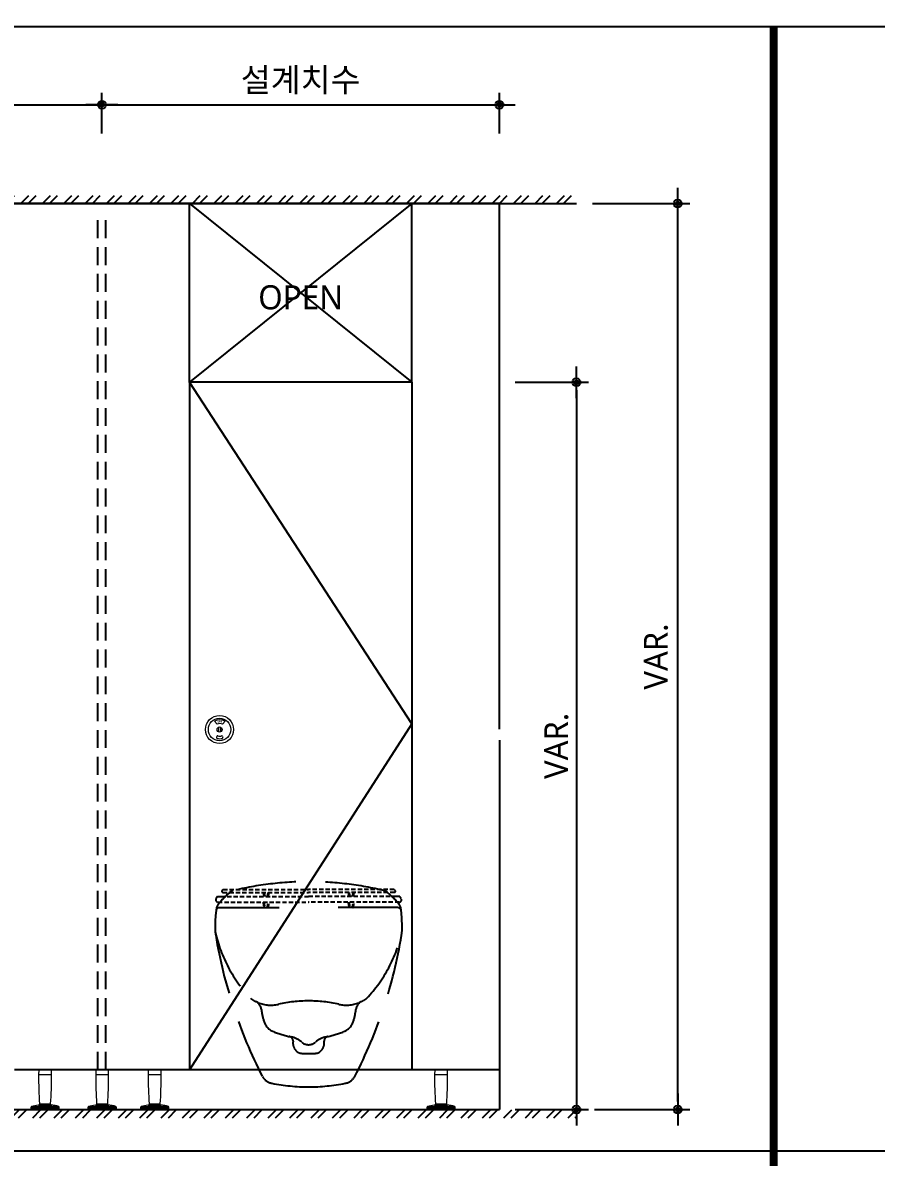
# Model space of a CAD drawing. Extents: x -256 to 8104, y -176 to 5714.
# Drawn here: x 3621 to 4694, y 4116 to 5543 of the extents above; entities that cross this region are included whole.
import ezdxf
from ezdxf.enums import TextEntityAlignment as Align

# ---------------------------------------------------------------- set-up
doc = ezdxf.new("R2010")
doc.units = 0
doc.header["$LTSCALE"] = 30
doc.linetypes.add('HIDDEN', pattern=[0.375, 0.25, -0.125])
doc.layers.get('0').update_dxf_attribs({"linetype": 'CONTINUOUS'})
doc.layers.get('DEFPOINTS').update_dxf_attribs({"linetype": 'CONTINUOUS'})
for name, color, linetype in [('DIM', 7, 'CONTINUOUS'), ('FIN', 5, 'CONTINUOUS'), ('HAT', 8, 'CONTINUOUS'), ('HID', 9, 'HIDDEN'), ('문자', 3, 'CONTINUOUS'), ('부자재', 4, 'CONTINUOUS'), ('잠금쇠(회전형)', 4, 'CONTINUOUS'), ('치수', 1, 'CONTINUOUS'), ('판넬', 2, 'CONTINUOUS'), ('해치', 8, 'CONTINUOUS')]:
    doc.layers.add(name, color=color, linetype=linetype)
doc.styles.add('HDW', font='gulim.ttc')
doc.styles.add('돋움', font='malgun.ttf')
doc.dimstyles.new('10', dxfattribs={"dimscale": 10, "dimtxt": 3, "dimasz": 1, "dimexe": 1.5, "dimexo": 2, "dimgap": 1, "dimtad": 1, "dimdec": 0, "dimlunit": 6, "dimtxsty": '돋움', "dimblk": 'DIMDOT', "dimcen": -1, "dimdle": 1.5, "dimclrt": 3, "dimazin": 3, "dimtfac": 1, "dimtdec": 0, "dimtix": 1, "dimtmove": 2, "dimatfit": 3, "dimldrblk": 'DIMDOT', "dimarcsym": 0})

# ---------------------------------------------------------------- blocks, each defined once
blk = doc.blocks.new('DIMDOT')
at = {"linetype": 'Continuous'}
blk.add_line((-2, 0), (2, 0), dxfattribs=at)
for radius in [0.5, 0.25]:
    blk.add_circle((0, 0), radius, dxfattribs=at)
blk = doc.blocks.new('*D639')
at = {"layer": 'DEFPOINTS', "color": 0}
for p in [(38446.5, 3876.5), (37946.5, 3820.2), (38446.5, 3820.2)]:
    blk.add_point(p, dxfattribs=at)
at = {"layer": 'DIM', "color": 0, "lineweight": -2, "ltscale": 10}
for p, q in [((37946.5, 3840.2), (37946.5, 3891.5)), ((38446.5, 3840.2), (38446.5, 3891.5)), ((37956.5, 3876.5), (38436.5, 3876.5))]:
    blk.add_line(p, q, dxfattribs=at)
at = {"layer": 'DIM', "color": 0, "lineweight": -2, "xscale": 10, "yscale": 10, "zscale": 10, "rotation": 180}
blk.add_blockref('DIMDOT', (37946.5, 3876.5), dxfattribs=at)
at = {"layer": 'DIM', "color": 0, "lineweight": -2, "xscale": 10, "yscale": 10, "zscale": 10}
blk.add_blockref('DIMDOT', (38446.5, 3876.5), dxfattribs=at)
at = {"layer": 'DIM', "color": 3, "insert": (38196.5, 3906.1), "char_height": 30, "attachment_point": 5, "style": '돋움'}
blk.add_mtext('설계치수', dxfattribs=at)
blk = doc.blocks.new('*D640')
at = {"layer": 'DEFPOINTS', "color": 0}
for p in [(38946.5, 3876.5), (38446.5, 3820.2), (38946.5, 3820.2)]:
    blk.add_point(p, dxfattribs=at)
at = {"layer": 'DIM', "color": 0, "lineweight": -2, "ltscale": 10}
for p, q in [((38446.5, 3840.2), (38446.5, 3891.5)), ((38946.5, 3840.2), (38946.5, 3891.5)), ((38456.5, 3876.5), (38936.5, 3876.5))]:
    blk.add_line(p, q, dxfattribs=at)
at = {"layer": 'DIM', "color": 0, "lineweight": -2, "xscale": 10, "yscale": 10, "zscale": 10, "rotation": 180}
blk.add_blockref('DIMDOT', (38446.5, 3876.5), dxfattribs=at)
at = {"layer": 'DIM', "color": 0, "lineweight": -2, "xscale": 10, "yscale": 10, "zscale": 10}
blk.add_blockref('DIMDOT', (38946.5, 3876.5), dxfattribs=at)
at = {"layer": 'DIM', "color": 3, "insert": (38696.5, 3906.1), "char_height": 30, "attachment_point": 5, "style": '돋움'}
blk.add_mtext('설계치수', dxfattribs=at)
blk = doc.blocks.new('*D641')
at = {"layer": 'DEFPOINTS', "color": 0}
for p in [(38946.5, 3527.3), (38946.5, 2612.3), (39043.4, 2612.3)]:
    blk.add_point(p, dxfattribs=at)
at = {"layer": 'DIM', "color": 0, "lineweight": -2, "ltscale": 10}
for p, q in [((38966.5, 3527.3), (39058.4, 3527.3)), ((39043.4, 3517.3), (39043.4, 2622.3)), ((38966.5, 2612.3), (39058.4, 2612.3))]:
    blk.add_line(p, q, dxfattribs=at)
at = {"layer": 'DIM', "color": 0, "lineweight": -2, "xscale": 10, "yscale": 10, "zscale": 10}
for p, rotation in [((39043.4, 3527.3), 90), ((39043.4, 2612.3), 270)]:
    blk.add_blockref('DIMDOT', p, dxfattribs=dict(at, rotation=rotation))
at = {"layer": 'DIM', "color": 3, "insert": (39018.2, 3069.8), "char_height": 30, "attachment_point": 5, "rotation": 90, "style": '돋움'}
blk.add_mtext('VAR.', dxfattribs=at)
blk = doc.blocks.new('A$C460A2A32')
at = {"color": 0}
for p, q in [((2.8, 20), (0.5, 16)), ((2.8, 20), (8.6, 20)), ((8.6, 20), (162.3, 20)), ((12.8, 32), (11.2, 30.4)), ((12.6, 27), (162.3, 27)), ((12.8, 32), (162.3, 32)), ((311.8, 32), (162.3, 32)), ((312, 27), (162.3, 27)), ((316, 20), (162.3, 20)), ((311.8, 32), (313.4, 30.4)), ((321.8, 20), (316, 20)), ((321.8, 20), (324.1, 16)), ((3.9, 10), (162.3, 10)), ((320.7, 10), (162.3, 10))]:
    blk.add_line(p, q, dxfattribs=at)
for centre, radius, start, end in [((12.6, 29), 2, 135, 270), ((108.9, 28.2), 26, 182.6717, 198.4118), ((107.4, 28.2), 23, 183.0205, 200.9186), ((68.6, 28.2), 23, 339.0814, 356.9795), ((67.1, 28.2), 26, 341.5882, 357.3283), ((257.5, 28.2), 26, 182.6717, 198.4118), ((256, 28.2), 23, 183.0205, 200.9186), ((217.2, 28.2), 23, 339.0814, 356.9795), ((215.7, 28.2), 26, 341.5882, 357.3283), ((312, 29), 2, 270, 45), ((3.9, 14), 4, 150.0107, 270), ((108.9, 10), 26, 180, 202.6199), ((107.4, 10), 23, 180, 205.7715), ((68.6, 10), 23, 334.2285, 0), ((67.1, 10), 26, 337.3801, 0), ((257.5, 10), 26, 180, 202.6199), ((256, 10), 23, 180, 205.7715), ((217.2, 10), 23, 334.2285, 0), ((215.7, 10), 26, 337.3801, 0), ((320.7, 14), 4, 270, 29.9893)]:
    blk.add_arc(centre, radius, start, end, dxfattribs=at)
blk = doc.blocks.new('*D658')
at = {"layer": 'DEFPOINTS', "color": 0}
for p in [(39043.4, 3752.1), (39170.8, 3752.1), (39045.9, 2612.3)]:
    blk.add_point(p, dxfattribs=at)
at = {"layer": 'DIM', "color": 0, "lineweight": -2, "ltscale": 10}
for p, q in [((39063.4, 3752.1), (39185.8, 3752.1)), ((39170.8, 2622.3), (39170.8, 3742.1)), ((39065.9, 2612.3), (39185.8, 2612.3))]:
    blk.add_line(p, q, dxfattribs=at)
at = {"layer": 'DIM', "color": 0, "lineweight": -2, "xscale": 10, "yscale": 10, "zscale": 10}
for p, rotation in [((39170.8, 3752.1), 90), ((39170.8, 2612.3), 270)]:
    blk.add_blockref('DIMDOT', p, dxfattribs=dict(at, rotation=rotation))
at = {"layer": 'DIM', "color": 3, "insert": (39143.5, 3182.2), "char_height": 30, "attachment_point": 5, "rotation": 90, "style": '돋움'}
blk.add_mtext('VAR.', dxfattribs=at)
blk = doc.blocks.new('EDGE_24', base_point=(34726.3, -1563.7))
at = {"layer": 'HAT'}
h = blk.add_hatch(dxfattribs=at)
h.set_pattern_fill('ANSI32', color=256, scale=2, style=0)
h.set_pattern_definition([(45, (26110.438, -1880.92), (-13.470384, 13.470384), []), (45, (26119.419, -1880.92), (-13.470384, 13.470384), [])])
h.paths.add_polyline_path([(37349.8, 3762.1), (39043.4, 3762.1), (39043.4, 3752.1), (37349.8, 3752.1)])
h = blk.add_hatch(dxfattribs=at)
h.set_pattern_fill('ANSI32', color=256, scale=2, style=0)
h.set_pattern_definition([(45, (26110.438, -1698.94), (-13.470384, 13.470384), []), (45, (26119.419, -1698.94), (-13.470384, 13.470384), [])])
h.paths.add_polyline_path([(37349.8, 2601.8), (39043.4, 2601.8), (39043.4, 2611.8), (37349.8, 2611.8)])
at = {"layer": '해치'}
h = blk.add_hatch(dxfattribs=at)
h.set_pattern_fill('AR-CONC', color=256, style=0)
h.set_pattern_definition([(50, (37965.83, 1337.06), (182.185, -15.939), [19.05, -209.55]), (355, (37965.83, 1337.06), (-35.243, 191.057), [15.24, -167.64]), (100.451, (37981.02, 1335.73), (146.943, 175.117), [16.19, -178.09]), (46.184, (37965.83, 1387.86), (271.079, -42.042), [28.575, -314.325]), (96.636, (37988.42, 1384.36), (237.404, 247.426), [24.285, -267.135]), (351.184, (37965.83, 1387.86), (237.405, 247.425), [22.86, -251.46]), (21, (37991.23, 1375.16), (151.615, -102.2655), [19.05, -209.55]), (326, (37991.23, 1375.16), (61.802, 184.188), [15.24, -167.64]), (71.4514, (38003.87, 1366.64), (213.416, 81.923), [16.19, -178.09]), (37.5, (37965.835, 1337.06), (3.0886, 84.555), [0, -165.608, 0, -170.18, 0, -168.275]), (7.5, (37965.835, 1337.06), (66.8197, 100.1806), [0, -97.028, 0, -161.798, 0, -64.135]), (327.5, (37909.19, 1337.06), (135.5906, -5.7287), [0, -63.5, 0, -198.12, 0, -262.89]), (317.5, (37883.79, 1337.06), (148.129, 25.4265), [0, -82.55, 0, -131.572, 0, -186.69])])
h.paths.add_polyline_path([(40445.4, 2770.8), (40445.4, 2873.8), (39395.2, 2873.8), (39395.2, 2770.8)])
at = {"color": 2}
blk.add_line((37349.8, 3752.1), (39043.4, 3752.1), dxfattribs=at)
for p, q in [((38946.5, 3090.9), (38946.5, 3752.1)), ((38946.5, 3077.2), (38946.5, 2612.3)), ((37446.5, 2612.3), (38946.5, 2612.3))]:
    blk.add_line(p, q)
at = {"color": 8}
blk.add_line((37245.1, 2560.5), (40592.9, 2560.5), dxfattribs=at)
at = {"color": 2}
for points in [[(34725.6, 3974.7), (41977.9, 3974.7), (41977.9, -1563.6), (34725.6, -1563.6)], [(34725.6, 3974.7), (41977.9, 3974.7), (41977.9, -1563.6), (34725.6, -1563.6)], [(34725.6, 3974.7), (42707.5, 3974.7), (42707.5, -1563.6), (34725.6, -1563.6)]]:
    blk.add_lwpolyline(points, close=True, dxfattribs=at)
at = {"color": 8, "const_width": 10}
blk.add_lwpolyline([(39291.5, 1205.6), (39291.5, 3974.7)], dxfattribs=at)
at = {"layer": 'FIN', "linetype": 'Continuous', "lineweight": 15}
for p, q in [((38366.9, 2656.4), (38383.2, 2656.4)), ((38383.2, 2655.9), (38366.9, 2655.9)), ((38438.7, 2656.4), (38455, 2656.4)), ((38455, 2655.9), (38438.7, 2655.9)), ((38504.8, 2656.4), (38521.1, 2656.4)), ((38521.1, 2655.9), (38504.8, 2655.9)), ((38881.3, 2655.9), (38864.9, 2655.9)), ((38865, 2656.4), (38881.3, 2656.4)), ((38392.9, 2615), (38357.2, 2615)), ((38392.9, 2613.7), (38357.2, 2613.7)), ((38357.2, 2613.7), (38392.9, 2613.7)), ((38357.8, 2616.2), (38392.3, 2616.2)), ((38358.7, 2612.2), (38358.7, 2612.3)), ((38358.7, 2612.2), (38358.7, 2612.3)), ((38359.9, 2612.2), (38359.9, 2612.3)), ((38359.9, 2612.2), (38359.9, 2612.3)), ((38383.6, 2617.7), (38366.5, 2617.7)), ((38366.7, 2617.7), (38383.4, 2617.7)), ((38368, 2619.4), (38382.1, 2619.4)), ((38377.1, 2612.2), (38377.1, 2612.3)), ((38377.7, 2612.2), (38377.7, 2612.3)), ((38378.5, 2612.2), (38378.5, 2612.3)), ((38378.5, 2612.2), (38378.5, 2612.3)), ((38378.5, 2612.2), (38378.5, 2612.3)), ((38378.6, 2612.2), (38378.6, 2612.3)), ((38378.8, 2612.2), (38378.8, 2612.3)), ((38378.9, 2612.2), (38378.9, 2612.3)), ((38379, 2612.2), (38379, 2612.3)), ((38379, 2612.2), (38379, 2612.3)), ((38379.1, 2612.2), (38379.1, 2612.3)), ((38379.2, 2612.2), (38379.2, 2612.3)), ((38379.5, 2612.2), (38379.5, 2612.3)), ((38379.5, 2612.2), (38379.5, 2612.3)), ((38379.6, 2612.2), (38379.6, 2612.3)), ((38379.6, 2612.2), (38379.6, 2612.3)), ((38379.7, 2612.2), (38379.7, 2612.3)), ((38389.9, 2612.2), (38389.9, 2612.3)), ((38390.1, 2612.2), (38390.1, 2612.3)), ((38390.6, 2612.2), (38390.6, 2612.3)), ((38391, 2612.2), (38391, 2612.3)), ((38391.2, 2612.2), (38391.2, 2612.3)), ((38464.7, 2615), (38429, 2615)), ((38464.7, 2613.7), (38429, 2613.7)), ((38429, 2613.7), (38464.7, 2613.7)), ((38429.6, 2616.2), (38464.1, 2616.2)), ((38430.5, 2612.2), (38430.5, 2612.3)), ((38430.5, 2612.2), (38430.5, 2612.3)), ((38431.7, 2612.2), (38431.7, 2612.3)), ((38431.7, 2612.2), (38431.7, 2612.3)), ((38455.4, 2617.7), (38438.3, 2617.7)), ((38438.5, 2617.7), (38455.2, 2617.7)), ((38439.8, 2619.4), (38453.9, 2619.4)), ((38448.9, 2612.2), (38448.9, 2612.3)), ((38449.5, 2612.2), (38449.5, 2612.3)), ((38450.3, 2612.2), (38450.3, 2612.3)), ((38450.3, 2612.2), (38450.3, 2612.3)), ((38450.3, 2612.2), (38450.3, 2612.3)), ((38450.4, 2612.2), (38450.4, 2612.3)), ((38450.6, 2612.2), (38450.6, 2612.3)), ((38450.7, 2612.2), (38450.7, 2612.3)), ((38450.8, 2612.2), (38450.8, 2612.3)), ((38450.8, 2612.2), (38450.8, 2612.3)), ((38450.9, 2612.2), (38450.9, 2612.3)), ((38451, 2612.2), (38451, 2612.3)), ((38451.3, 2612.2), (38451.3, 2612.3)), ((38451.3, 2612.2), (38451.3, 2612.3)), ((38451.3, 2612.2), (38451.3, 2612.3)), ((38451.4, 2612.2), (38451.4, 2612.3)), ((38451.5, 2612.2), (38451.5, 2612.3)), ((38461.7, 2612.2), (38461.7, 2612.3)), ((38461.9, 2612.2), (38461.9, 2612.3)), ((38462.4, 2612.2), (38462.4, 2612.3)), ((38462.8, 2612.2), (38462.8, 2612.3)), ((38463, 2612.2), (38463, 2612.3)), ((38530.8, 2615), (38495.1, 2615)), ((38530.8, 2613.7), (38495.1, 2613.7)), ((38495.1, 2613.7), (38530.8, 2613.7)), ((38495.7, 2616.2), (38530.2, 2616.2)), ((38496.6, 2612.2), (38496.6, 2612.3)), ((38496.6, 2612.2), (38496.6, 2612.3)), ((38497.8, 2612.2), (38497.8, 2612.3)), ((38497.8, 2612.2), (38497.8, 2612.3)), ((38521.5, 2617.7), (38504.4, 2617.7)), ((38504.6, 2617.7), (38521.2, 2617.7)), ((38505.9, 2619.4), (38520, 2619.4)), ((38515, 2612.2), (38515, 2612.3)), ((38515.6, 2612.2), (38515.6, 2612.3)), ((38516.4, 2612.2), (38516.4, 2612.3)), ((38516.4, 2612.2), (38516.4, 2612.3)), ((38516.4, 2612.2), (38516.4, 2612.3)), ((38516.5, 2612.2), (38516.5, 2612.3)), ((38516.7, 2612.2), (38516.7, 2612.3)), ((38516.8, 2612.2), (38516.8, 2612.3)), ((38516.9, 2612.2), (38516.9, 2612.3)), ((38516.9, 2612.2), (38516.9, 2612.3)), ((38517, 2612.2), (38517, 2612.3)), ((38517.1, 2612.2), (38517.1, 2612.3)), ((38517.4, 2612.2), (38517.4, 2612.3)), ((38517.4, 2612.2), (38517.4, 2612.3)), ((38517.4, 2612.2), (38517.4, 2612.3)), ((38517.5, 2612.2), (38517.5, 2612.3)), ((38517.6, 2612.2), (38517.6, 2612.3)), ((38527.8, 2612.2), (38527.8, 2612.3)), ((38528, 2612.2), (38528, 2612.3)), ((38528.5, 2612.2), (38528.5, 2612.3)), ((38528.9, 2612.2), (38528.9, 2612.3)), ((38529.1, 2612.2), (38529.1, 2612.3)), ((38890.9, 2615), (38855.3, 2615)), ((38890.9, 2613.7), (38855.3, 2613.7)), ((38855.3, 2613.7), (38890.9, 2613.7)), ((38855.9, 2616.2), (38890.4, 2616.2)), ((38856.8, 2612.2), (38856.8, 2612.3)), ((38856.8, 2612.2), (38856.8, 2612.3)), ((38858, 2612.2), (38858, 2612.3)), ((38858, 2612.2), (38858, 2612.3)), ((38881.7, 2617.7), (38864.6, 2617.7)), ((38864.8, 2617.7), (38881.4, 2617.7)), ((38866.1, 2619.4), (38880.2, 2619.4)), ((38875.2, 2612.2), (38875.2, 2612.3)), ((38875.8, 2612.2), (38875.8, 2612.3)), ((38876.6, 2612.2), (38876.6, 2612.3)), ((38876.6, 2612.2), (38876.6, 2612.3)), ((38876.6, 2612.2), (38876.6, 2612.3)), ((38876.7, 2612.2), (38876.7, 2612.3)), ((38876.9, 2612.2), (38876.9, 2612.3)), ((38877, 2612.2), (38877, 2612.3)), ((38877.1, 2612.2), (38877.1, 2612.3)), ((38877.1, 2612.2), (38877.1, 2612.3)), ((38877.1, 2612.2), (38877.1, 2612.3)), ((38877.3, 2612.2), (38877.3, 2612.3)), ((38877.5, 2612.2), (38877.5, 2612.3)), ((38877.5, 2612.2), (38877.5, 2612.3)), ((38877.6, 2612.2), (38877.6, 2612.3)), ((38877.7, 2612.2), (38877.7, 2612.3)), ((38877.7, 2612.2), (38877.7, 2612.3)), ((38888, 2612.2), (38888, 2612.3)), ((38888.2, 2612.2), (38888.2, 2612.3)), ((38888.6, 2612.2), (38888.6, 2612.3)), ((38889.1, 2612.2), (38889.1, 2612.3)), ((38889.3, 2612.2), (38889.3, 2612.3)), ((38359.9, 2612.2), (38358.7, 2612.2)), ((38358.7, 2612.2), (38358.7, 2612.2)), ((38359.9, 2612.2), (38359.9, 2612.2)), ((38377.7, 2612.2), (38377.1, 2612.2)), ((38378.8, 2612.2), (38378.6, 2612.2)), ((38378.9, 2612.2), (38378.8, 2612.2)), ((38379, 2612.2), (38378.9, 2612.2)), ((38379, 2612.2), (38379, 2612.2)), ((38379.1, 2612.2), (38379, 2612.2)), ((38379.6, 2612.2), (38379.5, 2612.2)), ((38379.6, 2612.2), (38379.6, 2612.2)), ((38379.7, 2612.2), (38379.6, 2612.2)), ((38431.7, 2612.2), (38430.5, 2612.2)), ((38430.5, 2612.2), (38430.5, 2612.2)), ((38431.7, 2612.2), (38431.7, 2612.2)), ((38449.5, 2612.2), (38448.9, 2612.2)), ((38450.6, 2612.2), (38450.4, 2612.2)), ((38450.7, 2612.2), (38450.6, 2612.2)), ((38450.8, 2612.2), (38450.7, 2612.2)), ((38450.8, 2612.2), (38450.8, 2612.2)), ((38450.9, 2612.2), (38450.8, 2612.2)), ((38451.4, 2612.2), (38451.3, 2612.2)), ((38451.3, 2612.2), (38451.3, 2612.2)), ((38451.5, 2612.2), (38451.4, 2612.2)), ((38497.8, 2612.2), (38496.6, 2612.2)), ((38496.6, 2612.2), (38496.6, 2612.2)), ((38497.8, 2612.2), (38497.8, 2612.2)), ((38515.6, 2612.2), (38515, 2612.2)), ((38516.7, 2612.2), (38516.5, 2612.2)), ((38516.8, 2612.2), (38516.7, 2612.2)), ((38516.9, 2612.2), (38516.8, 2612.2)), ((38516.9, 2612.2), (38516.9, 2612.2)), ((38516.9, 2612.2), (38516.9, 2612.2)), ((38517.5, 2612.2), (38517.4, 2612.2)), ((38517.4, 2612.2), (38517.4, 2612.2)), ((38517.6, 2612.2), (38517.5, 2612.2)), ((38858, 2612.2), (38856.8, 2612.2)), ((38856.8, 2612.2), (38856.8, 2612.2)), ((38858, 2612.2), (38858, 2612.2)), ((38875.8, 2612.2), (38875.2, 2612.2)), ((38876.9, 2612.2), (38876.7, 2612.2)), ((38877, 2612.2), (38876.9, 2612.2)), ((38877.1, 2612.2), (38877, 2612.2)), ((38877.1, 2612.2), (38877.1, 2612.2)), ((38877.1, 2612.2), (38877.1, 2612.2)), ((38877.7, 2612.2), (38877.6, 2612.2)), ((38877.6, 2612.2), (38877.6, 2612.2)), ((38877.7, 2612.2), (38877.7, 2612.2))]:
    blk.add_line(p, q, dxfattribs=at)
at = {"layer": 'FIN', "color": 4, "linetype": 'Continuous', "lineweight": 15}
for p, q in [((38367, 2662), (38367, 2662)), ((38367.1, 2662.3), (38383, 2662.3)), ((38367.2, 2656.2), (38382.9, 2656.2)), ((38383.2, 2656.4), (38383.1, 2662)), ((38438.8, 2662), (38438.8, 2662)), ((38438.9, 2662.3), (38454.8, 2662.3)), ((38439, 2656.2), (38454.7, 2656.2)), ((38455, 2656.4), (38454.9, 2662)), ((38504.9, 2662), (38504.9, 2662)), ((38505, 2662.3), (38520.9, 2662.3)), ((38505, 2656.2), (38520.8, 2656.2)), ((38521.1, 2656.4), (38521, 2662)), ((38865.1, 2662), (38865.1, 2662)), ((38865.2, 2662.3), (38881.1, 2662.3)), ((38865.2, 2656.2), (38881, 2656.2)), ((38881.3, 2656.4), (38881.2, 2662)), ((38357.8, 2616.2), (38357.2, 2615)), ((38357.2, 2615), (38357.2, 2613.7)), ((38357.2, 2613.7), (38357.2, 2612.3)), ((38357.2, 2612.3), (38392.9, 2612.3)), ((38368, 2619.4), (38368.6, 2618.8)), ((38381.5, 2618.8), (38368.6, 2618.8)), ((38369.5, 2618.5), (38368.9, 2617.8)), ((38381.2, 2617.8), (38368.9, 2617.8)), ((38369.5, 2618.8), (38369.5, 2618.5)), ((38369.5, 2618.5), (38380.6, 2618.5)), ((38380.6, 2618.5), (38380.6, 2618.8)), ((38381.2, 2617.8), (38380.6, 2618.5)), ((38381.5, 2618.8), (38382.1, 2619.4)), ((38392.9, 2615), (38392.3, 2616.2)), ((38392.9, 2613.7), (38392.9, 2615)), ((38392.9, 2612.3), (38392.9, 2613.7)), ((38429.6, 2616.2), (38429, 2615)), ((38429, 2615), (38429, 2613.7)), ((38429, 2613.7), (38429, 2612.3)), ((38429, 2612.3), (38464.7, 2612.3)), ((38439.8, 2619.4), (38440.4, 2618.8)), ((38453.3, 2618.8), (38440.4, 2618.8)), ((38441.3, 2618.5), (38440.7, 2617.8)), ((38453, 2617.8), (38440.7, 2617.8)), ((38441.3, 2618.8), (38441.3, 2618.5)), ((38441.3, 2618.5), (38452.4, 2618.5)), ((38452.4, 2618.5), (38452.4, 2618.8)), ((38453, 2617.8), (38452.4, 2618.5)), ((38453.3, 2618.8), (38453.9, 2619.4)), ((38464.7, 2615), (38464.1, 2616.2)), ((38464.7, 2613.7), (38464.7, 2615)), ((38464.7, 2612.3), (38464.7, 2613.7)), ((38495.7, 2616.2), (38495.1, 2615)), ((38495.1, 2615), (38495.1, 2613.7)), ((38495.1, 2613.7), (38495.1, 2612.3)), ((38495.1, 2612.3), (38530.8, 2612.3)), ((38505.9, 2619.4), (38506.5, 2618.8)), ((38519.4, 2618.8), (38506.5, 2618.8)), ((38507.4, 2618.5), (38506.8, 2617.8)), ((38519.1, 2617.8), (38506.8, 2617.8)), ((38507.4, 2618.8), (38507.4, 2618.5)), ((38507.4, 2618.5), (38518.5, 2618.5)), ((38518.5, 2618.5), (38518.5, 2618.8)), ((38519.1, 2617.8), (38518.5, 2618.5)), ((38519.4, 2618.8), (38520, 2619.4)), ((38530.8, 2615), (38530.2, 2616.2)), ((38530.8, 2613.7), (38530.8, 2615)), ((38530.8, 2612.3), (38530.8, 2613.7)), ((38855.9, 2616.2), (38855.3, 2615)), ((38855.3, 2615), (38855.3, 2613.7)), ((38855.3, 2613.7), (38855.3, 2612.3)), ((38855.3, 2612.3), (38890.9, 2612.3)), ((38866.1, 2619.4), (38866.7, 2618.8)), ((38879.6, 2618.8), (38866.7, 2618.8)), ((38867.6, 2618.5), (38867, 2617.8)), ((38879.3, 2617.8), (38867, 2617.8)), ((38867.6, 2618.8), (38867.6, 2618.5)), ((38867.6, 2618.5), (38878.7, 2618.5)), ((38878.7, 2618.5), (38878.7, 2618.8)), ((38879.3, 2617.8), (38878.7, 2618.5)), ((38879.6, 2618.8), (38880.2, 2619.4)), ((38890.9, 2615), (38890.4, 2616.2)), ((38890.9, 2613.7), (38890.9, 2615)), ((38890.9, 2612.3), (38890.9, 2613.7))]:
    blk.add_line(p, q, dxfattribs=at)
for points in [[(38367.1, 2662.3, 0.124037), (38367, 2662, -0.001096), (38367, 2662), (38366.9, 2656.4)], [(38438.9, 2662.3, 0.124037), (38438.8, 2662, -0.001096), (38438.8, 2662), (38438.7, 2656.4)], [(38505, 2662.3, 0.124037), (38504.9, 2662, -0.001096), (38504.9, 2662), (38504.8, 2656.4)], [(38865.2, 2662.3, 0.124037), (38865.1, 2662, -0.001096), (38865.1, 2662), (38865, 2656.4)]]:
    blk.add_lwpolyline(points, format="xyb", dxfattribs=at)
at = {"layer": 'FIN', "color": 4, "linetype": 'Continuous', "lineweight": 15, "flags": 128}
for points in [[(38383.1, 2662, 0.118135), (38383, 2662.3, 0.118135)], [(38454.9, 2662, 0.118135), (38454.8, 2662.3, 0.118135)], [(38521, 2662, 0.118135), (38520.9, 2662.3, 0.118135)], [(38881.2, 2662, 0.118135), (38881.1, 2662.3, 0.118135)]]:
    blk.add_lwpolyline(points, format="xyb", dxfattribs=at)
at = {"layer": 'FIN', "color": 4, "linetype": 'Continuous', "lineweight": 15}
for centre, radius, start, end in [((38367.2, 2656.4), 0.292, 179.2415, 270), ((38367.2, 2655.9), 0.292, 90, 179.3579), ((38945.6, 2655.6), 578.7, 179.9718, 183.5859), ((37829.1, 2654.8), 554.1, 356.3354, 0.1097), ((38382.9, 2656.4), 0.292, 270, 0.7585), ((38382.9, 2655.9), 0.292, 0.6421, 90), ((38439, 2656.4), 0.292, 179.2415, 270), ((38439, 2655.9), 0.292, 90, 179.3579), ((39017.4, 2655.6), 578.7, 179.9718, 183.5859), ((37900.9, 2654.8), 554.1, 356.3354, 0.1097), ((38454.7, 2656.4), 0.292, 270, 0.7585), ((38454.7, 2655.9), 0.292, 0.6421, 90), ((38505.1, 2656.4), 0.292, 179.2415, 270), ((38505, 2655.9), 0.292, 90, 179.3579), ((39083.4, 2655.6), 578.7, 179.9718, 183.5859), ((37967, 2654.8), 554.1, 356.3354, 0.1097), ((38520.8, 2656.4), 0.292, 270, 0.7585), ((38520.8, 2655.9), 0.292, 0.6421, 90), ((38865.2, 2655.9), 0.292, 90, 179.3579), ((38865.2, 2656.4), 0.292, 179.2415, 270), ((39443.6, 2655.6), 578.7, 179.9718, 183.5859), ((38327.2, 2654.8), 554.1, 356.3354, 0.1097), ((38881, 2656.4), 0.292, 270, 0.7585), ((38881, 2655.9), 0.292, 0.6421, 90), ((38369.5, 2574), 43.8, 93.8991, 105.5006), ((38369.5, 2584.5), 33.3, 91.0115, 94.7479), ((38366.8, 2617.5), 0.175, 94.7479, 116.6788), ((38380.6, 2584.5), 33.3, 85.2521, 88.9885), ((38383.3, 2617.5), 0.175, 63.3212, 85.2521), ((38380.6, 2574), 43.8, 80.5831, 86.1009), ((38380.6, 2574), 43.8, 74.4994, 78.127), ((38441.3, 2574), 43.8, 93.8991, 105.5006), ((38441.3, 2584.5), 33.3, 91.0115, 94.7479), ((38438.6, 2617.5), 0.175, 94.7479, 116.6788), ((38452.4, 2584.5), 33.3, 85.2521, 88.9885), ((38455.1, 2617.5), 0.175, 63.3212, 85.2521), ((38452.4, 2574), 43.8, 80.5831, 86.1009), ((38452.4, 2574), 43.8, 74.4994, 78.127), ((38507.4, 2574), 43.8, 93.8991, 105.5006), ((38507.4, 2584.5), 33.3, 91.0115, 94.7479), ((38504.6, 2617.5), 0.175, 94.7479, 116.6788), ((38518.5, 2584.5), 33.3, 85.2521, 88.9885), ((38521.2, 2617.5), 0.175, 63.3212, 85.2521), ((38518.5, 2574), 43.8, 80.5831, 86.1009), ((38518.5, 2574), 43.8, 74.4994, 78.127), ((38867.6, 2574), 43.8, 93.8991, 105.5006), ((38867.6, 2584.5), 33.3, 91.0115, 94.7479), ((38864.8, 2617.5), 0.175, 94.7479, 116.6788), ((38878.7, 2584.5), 33.3, 85.2521, 88.9885), ((38881.4, 2617.5), 0.175, 63.3212, 85.2521), ((38878.7, 2574), 43.8, 80.5831, 86.1009), ((38878.7, 2574), 43.8, 74.4994, 78.127)]:
    blk.add_arc(centre, radius, start, end, dxfattribs=at)
for points, knots in [([(38387.8, 2617.2), (38387.8, 2617.2), (38387.9, 2617.2), (38388, 2617.2), (38388.1, 2617.2), (38388.2, 2617.1), (38388.2, 2617.1), (38388.2, 2617.1)], [0, 0, 0, 0, 0.2159727, 0.4318558, 0.6498983, 0.8698049, 1, 1, 1, 1]), ([(38387.8, 2617.2), (38387.8, 2617.2), (38387.8, 2617.2), (38387.8, 2617.2), (38387.8, 2617.2), (38387.8, 2617.2)], [0, 0, 0, 0, 0.110152, 0.664814, 1, 1, 1, 1]), ([(38388.2, 2617.1), (38388.3, 2617.1), (38388.4, 2617.1), (38388.5, 2617), (38388.6, 2617)], [0, 0, 0, 0, 0.405872, 1, 1, 1, 1]), ([(38388.6, 2617.1), (38388.5, 2617.1), (38388.4, 2617.1), (38388.3, 2617.1), (38388.2, 2617.1)], [0, 0, 0, 0, 0.585266, 1, 1, 1, 1]), ([(38388.2, 2617.1), (38388.2, 2617.1), (38388.2, 2617.1), (38388.2, 2617.1), (38388.2, 2617.1)], [0, 0, 0, 0, 0.495973, 1, 1, 1, 1]), ([(38390, 2616.8), (38389.7, 2616.8), (38389.3, 2616.9), (38388.8, 2617), (38388.6, 2617.1)], [0, 0, 0, 0, 0.528575, 1, 1, 1, 1]), ([(38388.6, 2617), (38388.6, 2617), (38388.6, 2617), (38388.6, 2617), (38388.6, 2617)], [0, 0, 0, 0, 0.517301, 1, 1, 1, 1]), ([(38388.6, 2617), (38388.8, 2617), (38389.3, 2616.9), (38389.7, 2616.8), (38390, 2616.8)], [0, 0, 0, 0, 0.470682, 1, 1, 1, 1]), ([(38390, 2616.8), (38390, 2616.8), (38390, 2616.8), (38390, 2616.8), (38390, 2616.8)], [0, 0, 0, 0, 0.529757, 1, 1, 1, 1]), ([(38459.6, 2617.2), (38459.6, 2617.2), (38459.7, 2617.2), (38459.8, 2617.2), (38459.9, 2617.2), (38460, 2617.1), (38460, 2617.1), (38460, 2617.1)], [0, 0, 0, 0, 0.2159727, 0.4318558, 0.6498983, 0.8698049, 1, 1, 1, 1]), ([(38459.6, 2617.2), (38459.6, 2617.2), (38459.6, 2617.2), (38459.6, 2617.2), (38459.6, 2617.2), (38459.6, 2617.2)], [0, 0, 0, 0, 0.110152, 0.664814, 1, 1, 1, 1]), ([(38460, 2617.1), (38460.1, 2617.1), (38460.2, 2617.1), (38460.3, 2617), (38460.4, 2617)], [0, 0, 0, 0, 0.405872, 1, 1, 1, 1]), ([(38460.4, 2617.1), (38460.3, 2617.1), (38460.2, 2617.1), (38460.1, 2617.1), (38460, 2617.1)], [0, 0, 0, 0, 0.585266, 1, 1, 1, 1]), ([(38460, 2617.1), (38460, 2617.1), (38460, 2617.1), (38460, 2617.1), (38460, 2617.1)], [0, 0, 0, 0, 0.495973, 1, 1, 1, 1]), ([(38461.8, 2616.8), (38461.5, 2616.8), (38461, 2616.9), (38460.6, 2617), (38460.4, 2617.1)], [0, 0, 0, 0, 0.528575, 1, 1, 1, 1]), ([(38460.4, 2617), (38460.4, 2617), (38460.4, 2617), (38460.4, 2617), (38460.4, 2617)], [0, 0, 0, 0, 0.517301, 1, 1, 1, 1]), ([(38460.4, 2617), (38460.6, 2617), (38461, 2616.9), (38461.5, 2616.8), (38461.8, 2616.8)], [0, 0, 0, 0, 0.470682, 1, 1, 1, 1]), ([(38461.8, 2616.8), (38461.8, 2616.8), (38461.8, 2616.8), (38461.8, 2616.8), (38461.8, 2616.8)], [0, 0, 0, 0, 0.529757, 1, 1, 1, 1]), ([(38525.7, 2617.2), (38525.7, 2617.2), (38525.6, 2617.2), (38525.7, 2617.2), (38525.7, 2617.2), (38525.7, 2617.2)], [0, 0, 0, 0, 0.110152, 0.664814, 1, 1, 1, 1]), ([(38525.7, 2617.2), (38525.7, 2617.2), (38525.8, 2617.2), (38525.9, 2617.2), (38526, 2617.2), (38526, 2617.1), (38526.1, 2617.1), (38526.1, 2617.1)], [0, 0, 0, 0, 0.2159727, 0.4318558, 0.6498983, 0.8698049, 1, 1, 1, 1]), ([(38526.1, 2617.1), (38526.1, 2617.1), (38526.3, 2617.1), (38526.4, 2617), (38526.4, 2617)], [0, 0, 0, 0, 0.405872, 1, 1, 1, 1]), ([(38526.4, 2617.1), (38526.4, 2617.1), (38526.3, 2617.1), (38526.1, 2617.1), (38526.1, 2617.1)], [0, 0, 0, 0, 0.585266, 1, 1, 1, 1]), ([(38526.1, 2617.1), (38526.1, 2617.1), (38526.1, 2617.1), (38526.1, 2617.1), (38526.1, 2617.1)], [0, 0, 0, 0, 0.495973, 1, 1, 1, 1]), ([(38527.8, 2616.8), (38527.6, 2616.8), (38527.1, 2616.9), (38526.7, 2617), (38526.4, 2617.1)], [0, 0, 0, 0, 0.528575, 1, 1, 1, 1]), ([(38526.4, 2617), (38526.4, 2617), (38526.4, 2617), (38526.4, 2617), (38526.4, 2617)], [0, 0, 0, 0, 0.517301, 1, 1, 1, 1]), ([(38526.4, 2617), (38526.7, 2617), (38527.1, 2616.9), (38527.6, 2616.8), (38527.8, 2616.8)], [0, 0, 0, 0, 0.470682, 1, 1, 1, 1]), ([(38527.8, 2616.8), (38527.8, 2616.8), (38527.8, 2616.8), (38527.8, 2616.8), (38527.8, 2616.8)], [0, 0, 0, 0, 0.529757, 1, 1, 1, 1]), ([(38885.8, 2617.2), (38885.8, 2617.2), (38885.8, 2617.2), (38885.9, 2617.2), (38885.9, 2617.2), (38885.9, 2617.2)], [0, 0, 0, 0, 0.110152, 0.664814, 1, 1, 1, 1]), ([(38885.9, 2617.2), (38885.9, 2617.2), (38886, 2617.2), (38886, 2617.2), (38886.1, 2617.2), (38886.2, 2617.1), (38886.3, 2617.1), (38886.3, 2617.1)], [0, 0, 0, 0, 0.2159727, 0.4318558, 0.6498983, 0.8698049, 1, 1, 1, 1]), ([(38886.3, 2617.1), (38886.3, 2617.1), (38886.5, 2617.1), (38886.6, 2617), (38886.6, 2617)], [0, 0, 0, 0, 0.405872, 1, 1, 1, 1]), ([(38886.6, 2617.1), (38886.6, 2617.1), (38886.5, 2617.1), (38886.3, 2617.1), (38886.3, 2617.1)], [0, 0, 0, 0, 0.585266, 1, 1, 1, 1]), ([(38886.3, 2617.1), (38886.3, 2617.1), (38886.3, 2617.1), (38886.3, 2617.1), (38886.3, 2617.1)], [0, 0, 0, 0, 0.495973, 1, 1, 1, 1]), ([(38888, 2616.8), (38887.8, 2616.8), (38887.3, 2616.9), (38886.9, 2617), (38886.6, 2617.1)], [0, 0, 0, 0, 0.528575, 1, 1, 1, 1]), ([(38886.6, 2617), (38886.6, 2617), (38886.6, 2617), (38886.6, 2617), (38886.6, 2617)], [0, 0, 0, 0, 0.517301, 1, 1, 1, 1]), ([(38886.6, 2617), (38886.9, 2617), (38887.3, 2616.9), (38887.8, 2616.8), (38888, 2616.8)], [0, 0, 0, 0, 0.470682, 1, 1, 1, 1]), ([(38888, 2616.8), (38888, 2616.8), (38888, 2616.8), (38888, 2616.8), (38888, 2616.8)], [0, 0, 0, 0, 0.529757, 1, 1, 1, 1])]:
    blk.add_open_spline(points, degree=3, knots=knots, dxfattribs=at)
for points in [[(38387.8, 2617.2), (38387.8, 2617.2)], [(38388.2, 2617.1), (38388.6, 2617.1)], [(38388.6, 2617.1), (38388.6, 2617.1)], [(38459.6, 2617.2), (38459.6, 2617.2)], [(38460, 2617.1), (38460.4, 2617.1)], [(38460.4, 2617.1), (38460.4, 2617.1)], [(38525.7, 2617.2), (38525.7, 2617.2)], [(38526.1, 2617.1), (38526.5, 2617.1)], [(38526.4, 2617.1), (38526.5, 2617.1)], [(38885.9, 2617.2), (38885.9, 2617.2)], [(38886.3, 2617.1), (38886.7, 2617.1)], [(38886.6, 2617.1), (38886.7, 2617.1)]]:
    blk.add_open_spline(points, degree=1, dxfattribs=at)
at = {"layer": 'FIN', "linetype": 'Continuous', "lineweight": 15}
for points, knots in [([(38378.6, 2612.2), (38378.6, 2612.2), (38378.6, 2612.2), (38378.5, 2612.2), (38378.5, 2612.2)], [0, 0, 0, 0, 0.561741, 1, 1, 1, 1]), ([(38378.5, 2612.2), (38378.5, 2612.2), (38378.5, 2612.2), (38378.5, 2612.2), (38378.5, 2612.2)], [0, 0, 0, 0, 0.557964, 1, 1, 1, 1]), ([(38379.2, 2612.2), (38379.2, 2612.2), (38379.2, 2612.2), (38379.1, 2612.2), (38379.1, 2612.2)], [0, 0, 0, 0, 0.560188, 1, 1, 1, 1]), ([(38379.5, 2612.2), (38379.4, 2612.2), (38379.4, 2612.2), (38379.3, 2612.2), (38379.2, 2612.2)], [0, 0, 0, 0, 0.559958, 1, 1, 1, 1]), ([(38390.1, 2612.2), (38390.1, 2612.2), (38389.9, 2612.2), (38389.9, 2612.2), (38389.9, 2612.2)], [0, 0, 0, 0, 0.558554, 1, 1, 1, 1]), ([(38390.3, 2612.2), (38390.2, 2612.2), (38390.1, 2612.2), (38390.1, 2612.2), (38390, 2612.2)], [0, 0, 0, 0, 0.558511, 1, 1, 1, 1]), ([(38390.6, 2612.2), (38390.5, 2612.2), (38390.3, 2612.2), (38390.2, 2612.2), (38390.1, 2612.2)], [0, 0, 0, 0, 0.559859, 1, 1, 1, 1]), ([(38391, 2612.2), (38390.9, 2612.2), (38390.8, 2612.2), (38390.6, 2612.2), (38390.6, 2612.2)], [0, 0, 0, 0, 0.558977, 1, 1, 1, 1]), ([(38391.2, 2612.2), (38391.2, 2612.2), (38391.2, 2612.2), (38391.1, 2612.2), (38391, 2612.2)], [0, 0, 0, 0, 0.559094, 1, 1, 1, 1]), ([(38450.4, 2612.2), (38450.4, 2612.2), (38450.3, 2612.2), (38450.3, 2612.2), (38450.3, 2612.2)], [0, 0, 0, 0, 0.561741, 1, 1, 1, 1]), ([(38450.3, 2612.2), (38450.3, 2612.2), (38450.3, 2612.2), (38450.3, 2612.2), (38450.3, 2612.2)], [0, 0, 0, 0, 0.557964, 1, 1, 1, 1]), ([(38451, 2612.2), (38451, 2612.2), (38450.9, 2612.2), (38450.9, 2612.2), (38450.9, 2612.2)], [0, 0, 0, 0, 0.560188, 1, 1, 1, 1]), ([(38451.3, 2612.2), (38451.2, 2612.2), (38451.1, 2612.2), (38451.1, 2612.2), (38451, 2612.2)], [0, 0, 0, 0, 0.559958, 1, 1, 1, 1]), ([(38461.9, 2612.2), (38461.9, 2612.2), (38461.7, 2612.2), (38461.7, 2612.2), (38461.7, 2612.2)], [0, 0, 0, 0, 0.558554, 1, 1, 1, 1]), ([(38462.1, 2612.2), (38462, 2612.2), (38461.9, 2612.2), (38461.8, 2612.2), (38461.8, 2612.2)], [0, 0, 0, 0, 0.558511, 1, 1, 1, 1]), ([(38462.4, 2612.2), (38462.3, 2612.2), (38462.1, 2612.2), (38462, 2612.2), (38461.9, 2612.2)], [0, 0, 0, 0, 0.559859, 1, 1, 1, 1]), ([(38462.8, 2612.2), (38462.7, 2612.2), (38462.6, 2612.2), (38462.4, 2612.2), (38462.4, 2612.2)], [0, 0, 0, 0, 0.558977, 1, 1, 1, 1]), ([(38463, 2612.2), (38463, 2612.2), (38463, 2612.2), (38462.9, 2612.2), (38462.8, 2612.2)], [0, 0, 0, 0, 0.559094, 1, 1, 1, 1]), ([(38516.5, 2612.2), (38516.5, 2612.2), (38516.4, 2612.2), (38516.4, 2612.2), (38516.4, 2612.2)], [0, 0, 0, 0, 0.561741, 1, 1, 1, 1]), ([(38516.4, 2612.2), (38516.4, 2612.2), (38516.4, 2612.2), (38516.4, 2612.2), (38516.4, 2612.2)], [0, 0, 0, 0, 0.557964, 1, 1, 1, 1]), ([(38517.1, 2612.2), (38517.1, 2612.2), (38517, 2612.2), (38517, 2612.2), (38517, 2612.2)], [0, 0, 0, 0, 0.560188, 1, 1, 1, 1]), ([(38517.4, 2612.2), (38517.3, 2612.2), (38517.2, 2612.2), (38517.2, 2612.2), (38517.1, 2612.2)], [0, 0, 0, 0, 0.559958, 1, 1, 1, 1]), ([(38528, 2612.2), (38528, 2612.2), (38527.8, 2612.2), (38527.8, 2612.2), (38527.8, 2612.2)], [0, 0, 0, 0, 0.558554, 1, 1, 1, 1]), ([(38528.2, 2612.2), (38528.1, 2612.2), (38528, 2612.2), (38527.9, 2612.2), (38527.9, 2612.2)], [0, 0, 0, 0, 0.558511, 1, 1, 1, 1]), ([(38528.5, 2612.2), (38528.4, 2612.2), (38528.2, 2612.2), (38528.1, 2612.2), (38528, 2612.2)], [0, 0, 0, 0, 0.559859, 1, 1, 1, 1]), ([(38528.9, 2612.2), (38528.8, 2612.2), (38528.7, 2612.2), (38528.5, 2612.2), (38528.5, 2612.2)], [0, 0, 0, 0, 0.558977, 1, 1, 1, 1]), ([(38529.1, 2612.2), (38529.1, 2612.2), (38529.1, 2612.2), (38529, 2612.2), (38528.9, 2612.2)], [0, 0, 0, 0, 0.559094, 1, 1, 1, 1]), ([(38876.7, 2612.2), (38876.6, 2612.2), (38876.6, 2612.2), (38876.6, 2612.2), (38876.6, 2612.2)], [0, 0, 0, 0, 0.561741, 1, 1, 1, 1]), ([(38876.6, 2612.2), (38876.6, 2612.2), (38876.6, 2612.2), (38876.6, 2612.2), (38876.6, 2612.2)], [0, 0, 0, 0, 0.557964, 1, 1, 1, 1]), ([(38877.3, 2612.2), (38877.3, 2612.2), (38877.2, 2612.2), (38877.2, 2612.2), (38877.1, 2612.2)], [0, 0, 0, 0, 0.560188, 1, 1, 1, 1]), ([(38877.5, 2612.2), (38877.5, 2612.2), (38877.4, 2612.2), (38877.4, 2612.2), (38877.3, 2612.2)], [0, 0, 0, 0, 0.559958, 1, 1, 1, 1]), ([(38888.2, 2612.2), (38888.1, 2612.2), (38888, 2612.2), (38888, 2612.2), (38888, 2612.2)], [0, 0, 0, 0, 0.558554, 1, 1, 1, 1]), ([(38888.4, 2612.2), (38888.3, 2612.2), (38888.2, 2612.2), (38888.1, 2612.2), (38888.1, 2612.2)], [0, 0, 0, 0, 0.558511, 1, 1, 1, 1]), ([(38888.6, 2612.2), (38888.6, 2612.2), (38888.4, 2612.2), (38888.3, 2612.2), (38888.2, 2612.2)], [0, 0, 0, 0, 0.559859, 1, 1, 1, 1]), ([(38889.1, 2612.2), (38889, 2612.2), (38888.9, 2612.2), (38888.7, 2612.2), (38888.6, 2612.2)], [0, 0, 0, 0, 0.558977, 1, 1, 1, 1]), ([(38889.3, 2612.2), (38889.3, 2612.2), (38889.3, 2612.2), (38889.1, 2612.2), (38889.1, 2612.2)], [0, 0, 0, 0, 0.559094, 1, 1, 1, 1])]:
    blk.add_open_spline(points, degree=3, knots=knots, dxfattribs=at)
for points in [[(38378.6, 2612.2), (38378.6, 2612.2)], [(38450.4, 2612.2), (38450.3, 2612.2)], [(38516.5, 2612.2), (38516.4, 2612.2)], [(38876.6, 2612.2), (38876.6, 2612.2)]]:
    blk.add_open_spline(points, degree=1, dxfattribs=at)
at = {"layer": 'HID', "ltscale": 3}
for p, q in [((38441.5, 2662.3), (38441.5, 3741.1)), ((38451.5, 2662.3), (38451.5, 3741.1))]:
    blk.add_line(p, q, dxfattribs=at)
at = {"layer": 'HID', "ltscale": 10}
for p in [(38594.3, 2866.3), (38818.8, 2866.3)]:
    blk.add_line(p, (38706.5, 2866.3), dxfattribs=at)
for centre, radius, start, end in [((38706.5, 2495.9), 403.1, 76.2923, 103.7077), ((38664.2, 2815.6), 90, 128.0065, 143.1013), ((38612.4, 2881.8), 6, 103.9579, 128.0065), ((38800.6, 2881.8), 6, 51.9935, 76.0421), ((38748.9, 2815.6), 90, 36.8987, 51.9935), ((38599.4, 2864.2), 9, 143.1013, 172.4918), ((38813.7, 2864.2), 9, 7.5082, 36.8987), ((38768.9, 2841.9), 180, 172.4918, 181.055), ((38594.3, 2862.1), 4.2, 90, 173.3826), ((38818.8, 2862.1), 4.2, 6.6174, 90), ((38644.1, 2841.9), 180, 358.945, 7.5082), ((38630.9, 2839.3), 42, 181.055, 190.5892), ((38761.8, 2874.3), 177, 192.809, 223.5419), ((39183.9, 2929.5), 602.3, 189.3568, 207.2383), ((38229.1, 2929.5), 602.3, 332.7617, 350.6432), ((38651.3, 2874.3), 177, 316.4581, 347.191), ((38782.1, 2839.3), 42, 349.4108, 358.945), ((38659.1, 2785.6), 42, 232.3598, 243.5689), ((38635.1, 2737.3), 12, 6.9609, 63.5689), ((38659.1, 2785.6), 42, 248.0565, 282.8609), ((38706.5, 2578), 171, 90, 102.8609), ((38706.5, 2578), 171, 77.1391, 90), ((38753.9, 2785.6), 42, 257.1391, 291.9435), ((38778, 2737.3), 12, 116.4311, 173.0391), ((38753.9, 2785.6), 42, 296.4311, 307.6402), ((38737.4, 2749.7), 91.1, 186.9609, 196.5836), ((38675.7, 2749.7), 91.1, 343.4164, 353.0391), ((38670.2, 2729.7), 21, 196.5836, 247.6201), ((38742.8, 2729.7), 21, 292.3799, 343.4164), ((38706.5, 2817.9), 116.3, 247.6201, 258.9228), ((38681, 2698.3), 6, 0, 77.9673), ((38678.4, 2674.3), 30, 49.4621, 78.9228), ((38700.4, 2695.9), 13.6, 169.8446, 248.5821), ((38734.6, 2674.3), 30, 101.0772, 130.5379), ((38712.6, 2695.9), 13.6, 291.4179, 10.1554), ((38732, 2698.3), 6, 102.0327, 180), ((38706.5, 2817.9), 116.3, 281.0772, 292.3799), ((38706.5, 2707.2), 13.3, 229.4621, 270), ((38706.5, 2707.2), 13.3, 270, 310.5379), ((38706.5, 2853.8), 171, 266.2838, 270), ((38706.5, 2853.8), 171, 270, 273.7162), ((38663.9, 2663), 18, 210.6249, 258.7833), ((38706.5, 2877.8), 237, 258.7833, 270), ((38706.5, 2877.8), 237, 270, 281.2167), ((38749.1, 2663), 18, 281.2167, 329.3751)]:
    blk.add_arc(centre, radius, start, end, dxfattribs=at)
at = {"layer": '부자재', "color": 3}
blk.add_line((38946.5, 3752.1), (37446.5, 3752.1), dxfattribs=at)
blk.add_line((38946.5, 3752.1), (37446.5, 3752.1), dxfattribs=at)
at = {"layer": '잠금쇠(회전형)', "linetype": 'Continuous', "lineweight": 15}
for p, q in [((38588, 3101), (38591.6, 3097)), ((38601.6, 3101), (38598, 3097)), ((38593.1, 3093.3), (38593.1, 3087.5)), ((38595.8, 3093.2), (38595.8, 3087.5)), ((38591.2, 3081.8), (38590.8, 3080.7)), ((38598.4, 3081.8), (38598.8, 3080.7))]:
    blk.add_line(p, q, dxfattribs=at)
for radius in [17.6, 14.1, 3.21]:
    blk.add_circle((38594.5, 3090.4), radius, dxfattribs=at)
for centre, radius, start, end in [((38594.8, 3088.7), 14.1, 61.0478, 118.9522), ((38594.8, 3091), 6.81, 61.8696, 118.1304), ((38591.7, 3080.3), 0.98, 160.8571, 255.4685), ((38592.1, 3081.5), 0.98, 72.2332, 160.8571), ((38594.8, 3092.1), 13.2, 255.4685, 284.5315), ((38594.8, 3089.8), 7.75, 252.2332, 287.7668), ((38597.4, 3081.5), 0.98, 19.1429, 107.7668), ((38597.8, 3080.3), 0.98, 284.5315, 19.1429)]:
    blk.add_arc(centre, radius, start, end, dxfattribs=at)
at = {"layer": '치수'}
for p, q in [((38556.5, 3752.1), (38836.5, 3527.3)), ((38836.5, 3752.1), (38556.5, 3527.3)), ((38836.5, 3097.6), (38556.5, 3527.3)), ((38836.5, 3097.6), (38556.5, 2662.3))]:
    blk.add_line(p, q, dxfattribs=at)
at = {"layer": '판넬', "color": 3}
for p, q in [((38556.5, 3527.3), (38556.5, 3752.1)), ((38836.5, 3527.3), (38836.5, 3752.1)), ((38556.5, 2662.3), (38336.5, 2662.3)), ((38946.5, 2662.3), (38836.5, 2662.3))]:
    blk.add_line(p, q, dxfattribs=at)
at = {"layer": '판넬'}
for p, q in [((38836.5, 3527.3), (38556.5, 3527.3)), ((38556.5, 3527.3), (38556.5, 2662.3)), ((38836.5, 3527.3), (38836.5, 3514.9)), ((38836.5, 3514.9), (38836.5, 2705.4)), ((38836.5, 2705.4), (38836.5, 2662.3)), ((38836.5, 2662.3), (38556.5, 2662.3))]:
    blk.add_line(p, q, dxfattribs=at)
at = {"layer": '판넬', "color": 4}
blk.add_line((38556.5, 2662.3), (38456.5, 2662.3), dxfattribs=at)
at = {"layer": 'HID', "ltscale": 10, "xscale": 0.7200000000011642, "yscale": 0.7200000000011642, "zscale": 0.7200000000011642}
blk.add_blockref('A$C460A2A32', (38589.7, 2866.1), dxfattribs=at)
at = {"layer": '문자', "style": '돋움'}
blk.add_text('OPEN', height=30.34, dxfattribs=at).set_placement((38696.5, 3634.2), align=Align.MIDDLE)
at = {"layer": '잠금쇠(회전형)', "linetype": 'Continuous', "lineweight": 15, "style": 'HDW', "width": 0.659278}
blk.add_text('사용중', height=2.3, dxfattribs=at).set_placement((38591.6, 3098.9), (38597.8, 3098.9), align=Align.FIT)
at = {"layer": 'DIM', "ltscale": 10}
for base, p1, p2, picture, middle in [((38446.5, 3876.5), (37946.5, 3820.2), (38446.5, 3820.2), '*D639', (38196.5, 3906.1)), ((38946.5, 3876.5), (38446.5, 3820.2), (38946.5, 3820.2), '*D640', (38696.5, 3906.1))]:
    dim = blk.add_linear_dim(base=base, p1=p1, p2=p2, text='설계치수', dimstyle='10', override={"dimtxsty": '돋움'}, dxfattribs=at)
    dim.commit()
    dim.dimension.update_dxf_attribs({"geometry": picture, "text_midpoint": middle})
dim = blk.add_linear_dim(base=(39170.8, 3752.1), p1=(39045.9, 2612.3), p2=(39043.4, 3752.1), angle=90, text='VAR.', dimstyle='10', dxfattribs=at)
dim.commit()
dim.dimension.update_dxf_attribs({"geometry": '*D658', "text_midpoint": (39143.5, 3182.2), "dimtype": 160})
dim = blk.add_linear_dim(base=(39043.4, 2612.3), p1=(38946.5, 3527.3), p2=(38946.5, 2612.3), angle=90, text='VAR.', dimstyle='10', override={"dimtxt": 3, "dimtxsty": '돋움'}, dxfattribs=at)
dim.commit()
dim.dimension.update_dxf_attribs({"geometry": '*D641', "text_midpoint": (39018.2, 3069.8)})

msp = doc.modelspace()

# ---------------------------------------------------------------- block references
msp.add_blockref('EDGE_24', (0, 0))

doc.saveas('drawing.dxf')
